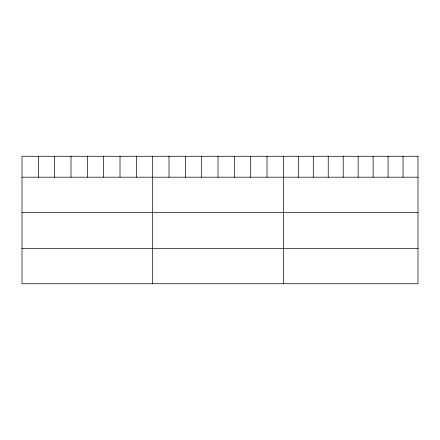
<?xml version="1.0" encoding="UTF-8"?>
<svg xmlns="http://www.w3.org/2000/svg" width="440" height="440" viewBox="0 0 440 440"><rect width="100%" height="100%" fill="white"/><g stroke="black" fill="none" stroke-linecap="round" stroke-linejoin="round"><path stroke-width="0.66" d="M22 177.194L418 177.194M22 212.35L418 212.35M22 248.567L418 248.567M403.04 156.277L403.04 177.194M388.08 156.277L388.08 177.194M373.12 156.277L373.12 177.194M358.16 156.277L358.16 177.194M343.2 156.277L343.2 177.194M328.24 156.277L328.24 177.194M313.28 156.277L313.28 177.194M298.32 156.277L298.32 177.194M283.36 156.277L283.36 283.723M267.025 156.277L267.025 177.194M250.69 156.277L250.69 177.194M234.355 156.277L234.355 177.194M218.02 156.277L218.02 177.194M201.685 156.277L201.685 177.194M185.35 156.277L185.35 177.194M169.015 156.277L169.015 177.194M152.68 156.277L152.68 283.723M136.345 156.277L136.345 177.194M120.01 156.277L120.01 177.194M103.675 156.277L103.675 177.194M87.34 156.277L87.34 177.194M71.005 156.277L71.005 177.194M54.67 156.277L54.67 177.194M38.335 156.277L38.335 177.194M418 156.277L22 156.277L22 283.723L418 283.723L418 156.277"/></g></svg>
